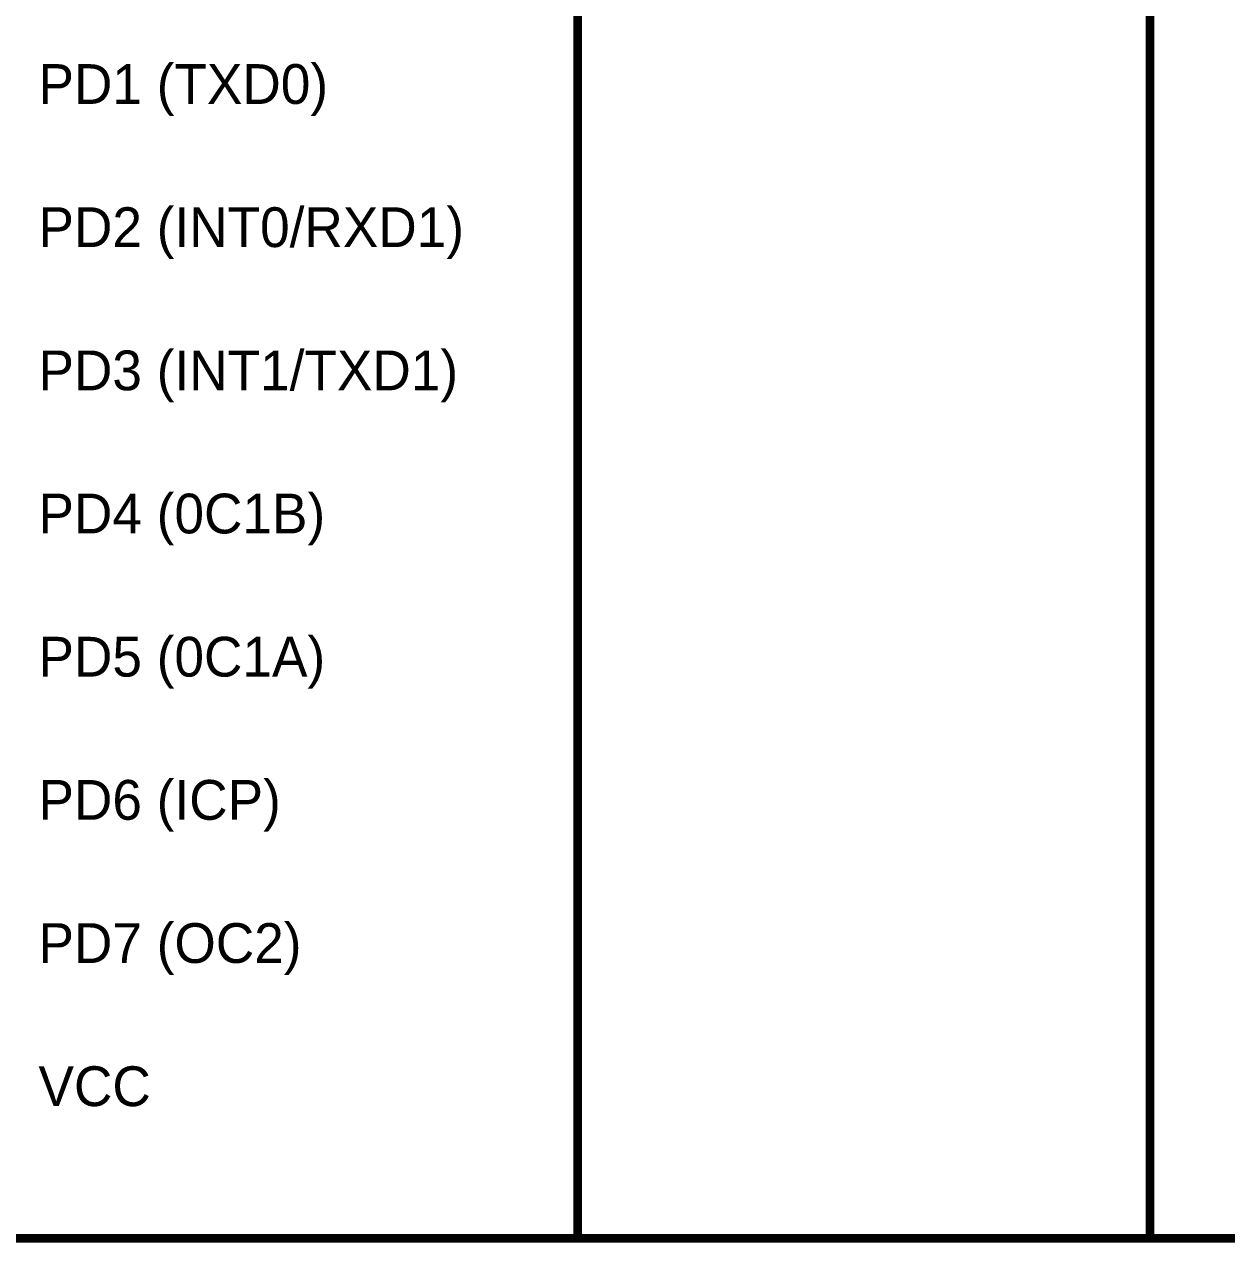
# Model space of a CAD drawing. Extents: x 0 to 594, y 0 to 420.
# Drawn here: x 273.17 to 315.18, y 257.35 to 299.92 of the extents above; entities that cross this region are included whole.
import ezdxf

# ---------------------------------------------------------------- set-up
doc = ezdxf.new("R2010")
doc.units = 0
doc.layers.add('SHEET', color=255, linetype='CONTINUOUS')

msp = doc.modelspace()

# ---------------------------------------------------------------- linework, layer by layer
at = {"layer": 'SHEET', "const_width": 0.3}
for points in [[(292.503, 382.493), (292.503, 257.497)], [(312.506, 257.497), (312.506, 382.493)], [(332.493, 257.497), (272.516, 257.497)]]:
    msp.add_lwpolyline(points, dxfattribs=at)

# ---------------------------------------------------------------- texts
at = {"layer": 'SHEET'}
for s, height, p in [('PD1 (TXD0)', 1.3898, (273.662, 297.141)), ('PD2 (INT0/RXD1)', 1.38981, (273.662, 292.138)), ('PD3 (INT1/TXD1)', 1.38981, (273.662, 287.134)), ('PD4 (0C1B)', 1.3898, (273.662, 282.131)), ('PD5 (0C1A)', 1.3898, (273.662, 277.128)), ('PD6 (ICP)', 1.3898, (273.662, 272.124)), ('PD7 (OC2)', 1.3898, (273.662, 267.121)), ('VCC', 1.3898, (273.662, 262.118))]:
    msp.add_text(s, height=height, dxfattribs=at).set_placement(p)

doc.saveas('drawing.dxf')
